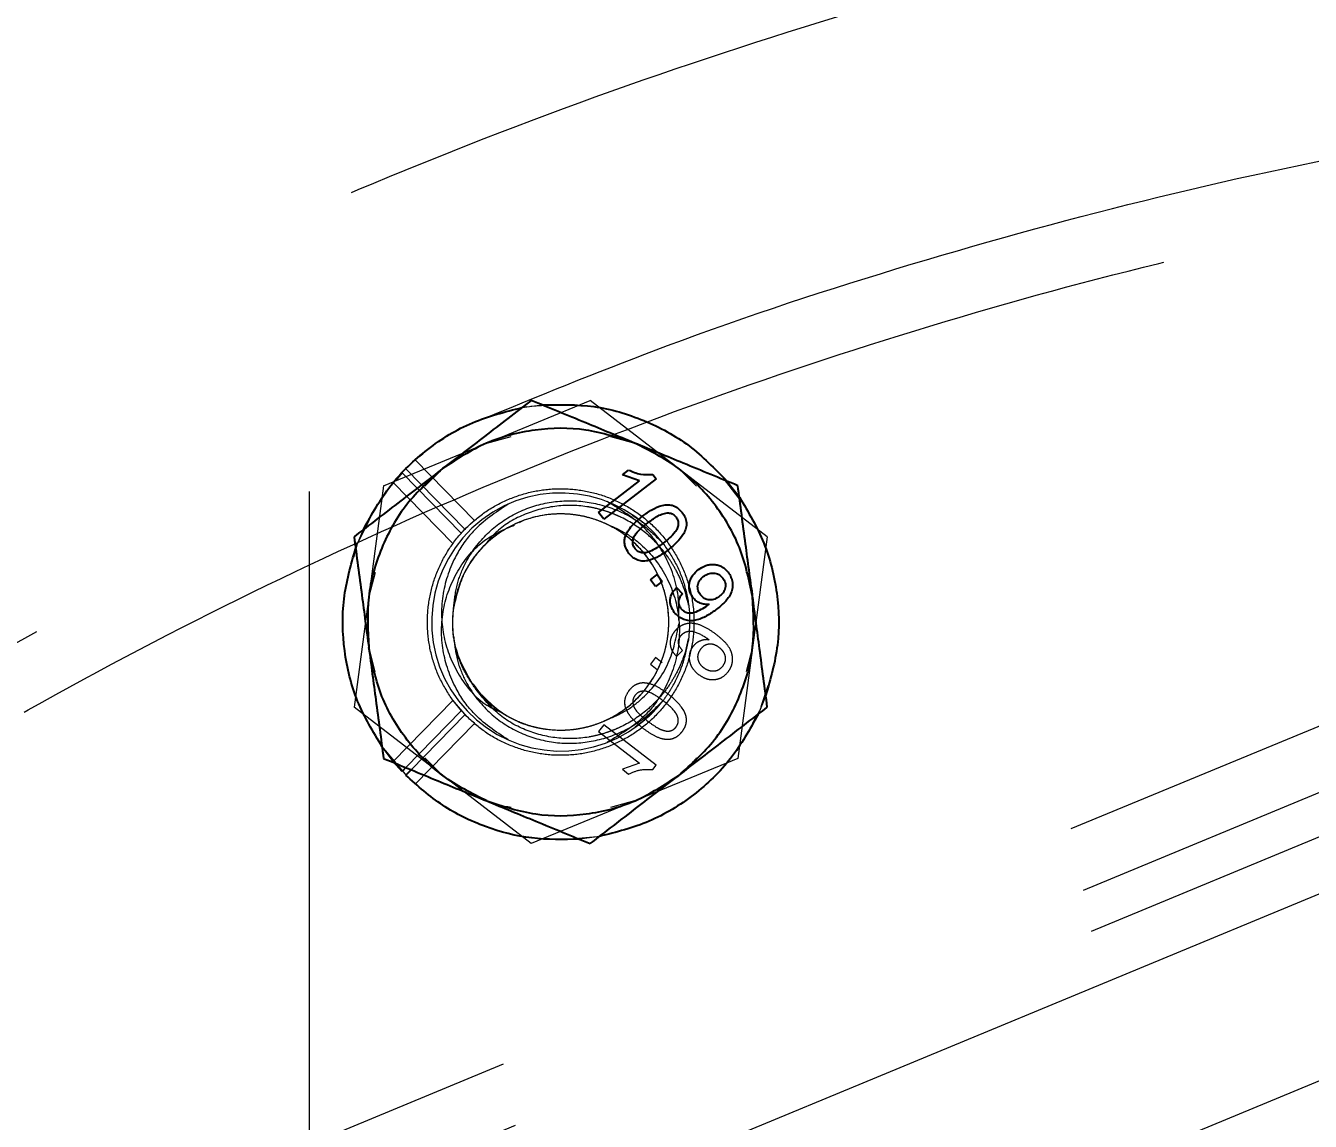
# Model space of a CAD drawing. Header units: millimetres. Extents: x 1293 to 41893, y 1011 to 26911.
# Drawn here: x 11359.4 to 11425.8, y 6940.4 to 6997 of the extents above; entities that cross this region are included whole.
import ezdxf

# ---------------------------------------------------------------- set-up
doc = ezdxf.new("R2010")
doc.units = ezdxf.units.MM
doc.header["$LTSCALE"] = 50
doc.linetypes.add('HIDDEN', pattern=[1.905, 1.27, -0.635])
doc.layers.add('CAPA_1', color=7, linetype='Continuous')
doc.layers.add('MAQUINAS', color=11, linetype='Continuous')
doc.styles.add('SLDTEXTSTYLE0', font='TXT', dxfattribs={"width": 0.75})
doc.dimstyles.new('SLDDIMSTYLE0', dxfattribs={"dimtxt": 100, "dimasz": 100, "dimexe": 0, "dimexo": 0.0625, "dimgap": 25, "dimtad": 2, "dimdec": 0, "dimlfac": 1.5, "dimrnd": 1e-09, "dimzin": 12, "dimdsep": 46, "dimtxsty": 'SLDTEXTSTYLE0', "dimsah": 1, "dimcen": 0.09, "dimadec": 0, "dimazin": 3, "dimtfac": 1, "dimtdec": 0, "dimtofl": 0, "dimtmove": 0, "dimatfit": 3, "dimfxl": 1, "dimfrac": 2, "dimtolj": 1, "dimtzin": 12, "dimarcsym": 0})

# ---------------------------------------------------------------- blocks, each defined once
blk = doc.blocks.new('_D_15')
at = {"layer": 'CAPA_1', "transparency": 16777216}
for p, q in [((6530.125, 8742.377), (6530.125, 9415.646)), ((16745.162, 6492.001), (16745.162, 9415.646)), ((6530.125, 9365.646), (16745.162, 9365.646))]:
    blk.add_line(p, q, dxfattribs=at)
for points in [[(6530.125, 9365.646), (6630.125, 9350.262), (6630.125, 9381.031)], [(16745.162, 9365.646), (16645.162, 9381.031), (16645.162, 9350.262)]]:
    blk.add_solid(points, dxfattribs=at)
at = {"layer": 'CAPA_1', "transparency": 16777216, "insert": (11452.921, 9494.553), "char_height": 100, "attachment_point": 1, "style": 'SLDTEXTSTYLE0'}
blk.add_mtext('15323', dxfattribs=at)

msp = doc.modelspace()

# ---------------------------------------------------------------- linework, layer by layer
at = {"color": 1, "linetype": 'HIDDEN', "lineweight": 18}
for p, q in [((11374.082483, 6718.9262403), (11374.082483, 7060.1262403)), ((11472.0808548, 6979.7855382), (11252.0054871, 6888.6273361)), ((11472.7124016, 6976.6105382), (11255.1804871, 6886.5058689)), ((11473.1334327, 6974.4938715), (11257.2971537, 6885.0915575)), ((11280.582706, 6891.8052702), (11473.6721537, 6971.7855382)), ((11475.4491042, 6962.8522048), (11268.9388204, 6877.3128445))]:
    msp.add_line(p, q, dxfattribs=at)
for radius in [316.8416667, 313.6666667]:
    msp.add_arc((11473.6721537, 6758.1188715), radius, 84.783170205, 180, dxfattribs=at)
at = {"layer": 'MAQUINAS', "linetype": 'HIDDEN', "lineweight": 18}
for p, q in [((11377.9100767, 6973.2202773), (11388.5848626, 6977.6228082)), ((11385.2911743, 6977.2850493), (11384.5555258, 6977.0998635)), ((11385.0560018, 6977.2537224), (11386.0948628, 6977.3921073)), ((11386.6355943, 6977.3740415), (11385.5128245, 6977.314575)), ((11397.7349592, 6970.5794379), (11388.5848626, 6977.6228082)), ((11382.6022538, 6976.4993784), (11383.1090481, 6976.7005146)), ((11383.2474697, 6975.4215427), (11384.4941222, 6975.7535401)), ((11389.6262244, 6975.7535401), (11390.8862419, 6975.4138537)), ((11379.0576644, 6974.0934968), (11379.5464017, 6974.5587791)), ((11379.9402317, 6974.8483422), (11379.5464017, 6974.5587791)), ((11379.5464017, 6974.5587791), (11382.6035087, 6971.4270801)), ((11378.8618327, 6973.8905154), (11378.5466577, 6973.4828181)), ((11381.9189397, 6970.7588164), (11378.8618327, 6973.8905154)), ((11382.1110155, 6970.9656453), (11379.0576644, 6974.0934968)), ((11380.8912452, 6974.0265731), (11380.0495913, 6973.187489)), ((11393.1599109, 6974.101123), (11394.0707553, 6973.187489)), ((11377.9100767, 6973.2202773), (11376.3853874, 6961.774376)), ((11381.4924009, 6970.229818), (11378.413261, 6973.3840875)), ((11396.4075125, 6972.400596), (11395.4736515, 6973.6157442)), ((11395.6508911, 6973.4509781), (11396.2901665, 6972.6204906)), ((11377.1435781, 6971.3960519), (11376.6108627, 6970.3326349)), ((11382.1110155, 6970.9656453), (11382.6035087, 6971.4270801)), ((11382.6035087, 6971.4270801), (11382.7159914, 6971.5053336)), ((11384.9248239, 6971.3216555), (11385.0525528, 6971.3876672)), ((11390.7479343, 6971.6960313), (11391.1266651, 6971.4597177)), ((11391.2785553, 6971.3170203), (11391.1266651, 6971.4597177)), ((11376.465284, 6969.9796512), (11376.8648696, 6970.9485237)), ((11397.7349592, 6970.5794379), (11396.2102699, 6959.1335366)), ((11376.5351924, 6970.1491578), (11376.3567301, 6969.5061077)), ((11377.4835401, 6968.7429581), (11377.147732, 6967.4973266)), ((11393.5055034, 6964.6015685), (11393.6696536, 6965.3104701)), ((11394.6611216, 6965.3149143), (11394.726184, 6965.2622349)), ((11377.4835401, 6963.6108558), (11377.177699, 6964.7592916)), ((11393.0490436, 6964.3924949), (11393.3516293, 6964.7136112)), ((11396.9726146, 6964.8564872), (11396.6368065, 6963.6108558)), ((11391.9595676, 6964.3446739), (11391.6917715, 6963.996778)), ((11391.6917715, 6963.996778), (11392.0396675, 6963.7289819)), ((11392.3074635, 6964.0768778), (11391.9595676, 6964.3446739)), ((11382.5406989, 6962.961592), (11382.8579938, 6962.5190956)), ((11397.4239436, 6961.8137698), (11397.7752481, 6962.8984468)), ((11381.4924009, 6962.1239959), (11378.413261, 6958.9697264)), ((11382.2139807, 6961.3004024), (11381.4693372, 6962.1630695)), ((11381.4924009, 6962.1239959), (11381.9189397, 6961.5949975)), ((11397.6550627, 6962.3741627), (11397.255477, 6961.4052902)), ((11385.535484, 6954.7310057), (11376.3853874, 6961.774376)), ((11381.9189397, 6961.5949975), (11379.0551145, 6958.6612963)), ((11382.1110155, 6961.3881686), (11379.336006, 6958.5454501)), ((11392.0783161, 6961.7881501), (11391.1266651, 6960.8940962)), ((11396.9827488, 6960.9673646), (11397.340751, 6961.6120533)), ((11379.5464017, 6957.7950348), (11382.6035087, 6960.9267338)), ((11389.2816069, 6960.8657145), (11389.0138108, 6960.5178186)), ((11391.9951952, 6958.7769052), (11389.2816069, 6960.8657145)), ((11390.902269, 6960.7680204), (11391.3275007, 6961.0717542)), ((11389.0138108, 6960.5178186), (11391.1283658, 6958.8901206)), ((11377.8098475, 6959.7714247), (11379.1175385, 6958.2117789)), ((11378.413261, 6958.9697264), (11377.8301801, 6959.7333233)), ((11380.9604357, 6958.2526908), (11380.0495913, 6959.1663249)), ((11396.2102699, 6959.1335366), (11385.535484, 6954.7310057)), ((11391.1283658, 6958.8901206), (11390.2462526, 6958.5718734)), ((11391.8228015, 6958.5529472), (11391.9951952, 6958.7769052)), ((11390.2462526, 6958.5718734), (11390.5669691, 6958.3249989)), ((11390.8728769, 6956.9322711), (11389.6262244, 6956.6002738)), ((11387.5861555, 6954.9721302), (11389.1281974, 6955.1197214)), ((11389.0643448, 6955.1000915), (11388.0254839, 6954.9617065))]:
    msp.add_line(p, q, dxfattribs=at)
at = {"layer": 'MAQUINAS', "linetype": 'Continuous', "lineweight": 25}
for p, q in [((11390.2462526, 6973.7819405), (11390.5669691, 6974.028815)), ((11389.0138108, 6971.8359953), (11391.1283658, 6973.4636933)), ((11391.9951952, 6973.5769087), (11389.2816069, 6971.4880993)), ((11391.1283658, 6973.4636933), (11390.2462526, 6973.7819405)), ((11391.8228015, 6973.8008667), (11391.9951952, 6973.5769087)), ((11389.2816069, 6971.4880993), (11389.0138108, 6971.8359953)), ((11391.6917715, 6968.3570359), (11392.0396675, 6968.624832)), ((11392.0396675, 6968.624832), (11392.3074635, 6968.276936)), ((11391.9595676, 6968.00914), (11391.6917715, 6968.3570359)), ((11392.3074635, 6968.276936), (11391.9595676, 6968.00914)), ((11393.0490436, 6967.961319), (11393.3516293, 6967.6402027)), ((11394.6611216, 6967.0388996), (11394.726184, 6967.091579)), ((11378.8618327, 6958.4632985), (11378.413261, 6958.9697264)), ((11379.0551145, 6958.6612963), (11378.8618327, 6958.4632985)), ((11379.336006, 6958.5454501), (11379.0576644, 6958.260317))]:
    msp.add_line(p, q, dxfattribs=at)
at = {"layer": 'MAQUINAS', "linetype": 'HIDDEN', "lineweight": 18}
msp.add_arc((11387.0601733, 6966.1769069), 6.6666667, 37.587605897, 307.587605897, dxfattribs=at)
for points in [[(11697.8579799, 6903.1351303), (11695.0782724, 6907.2834672), (11689.5188572, 6915.5801408), (11680.3115972, 6927.4074614), (11670.5048164, 6938.7348965), (11660.0651574, 6949.485269), (11649.0426731, 6959.635884), (11637.467434, 6969.1518217), (11625.3770953, 6978.0039406), (11612.8093669, 6986.1641744), (11599.80388, 6993.6069054), (11586.4015311, 7000.3087008), (11572.6444952, 7006.2484782), (11558.5760553, 7011.4075478), (11544.2404764, 7015.7696776), (11529.6828634, 7019.3211426), (11514.9490201, 7022.0507687), (11500.0853044, 7023.9499673), (11485.1384832, 7025.012763), (11470.1555847, 7025.2358118), (11455.1837506, 7024.6184118), (11440.2700878, 7023.1625057), (11425.4615204, 7020.8726743), (11410.8046414, 7017.7561222), (11396.3455668, 7013.8226552), (11382.1297903, 7009.0846495), (11368.20204, 7003.5570127), (11354.6061377, 6997.2571367), (11341.384861, 6990.2048432), (11328.5798092, 6982.4223213), (11316.2312715, 6973.9340579), (11304.3781012, 6964.76676), (11293.0575925, 6954.9492714), (11282.3053641, 6944.5124815), (11272.1552463, 6933.4892284), (11262.6391754, 6921.9141953), (11253.7870922, 6909.8238014), (11245.6268488, 6897.2560878), (11238.1841203, 6884.250597), (11231.4823243, 6870.8482491), (11225.5425471, 6857.0912129), (11220.3834774, 6843.0227731), (11216.0213476, 6828.6871941), (11212.4698826, 6814.1295812), (11209.7402565, 6799.3957378), (11207.8410579, 6784.5320222), (11206.7782622, 6769.5852009), (11206.5552137, 6754.6023026), (11207.1726126, 6739.6304678), (11208.6285226, 6724.7168076), (11210.9183393, 6709.9082306), (11214.0349466, 6695.2513873), (11217.9682076, 6680.7921795), (11222.706982, 6666.5769003), (11228.2317497, 6652.647294), (11234.5423336, 6639.0583181), (11241.5546649, 6625.8111917), (11246.84244, 6617.3388057), (11249.4863275, 6613.1026127)], [(11277.7544529, 6631.3880585), (11275.4439395, 6635.0900999), (11270.8229126, 6642.4941825), (11264.6947828, 6654.0709472), (11259.1799155, 6665.9464567), (11254.3517789, 6678.1196458), (11250.2105279, 6690.5424865), (11246.7732212, 6703.1784983), (11244.0495943, 6715.9872253), (11242.0485061, 6728.9285535), (11240.7761752, 6741.9617147), (11240.2366256, 6755.0457151), (11240.4315494, 6768.1393841), (11241.3603347, 6781.201525), (11243.0200588, 6794.1910393), (11245.4054998, 6807.0670573), (11248.5091522, 6819.7890661), (11252.3212506, 6832.3170377), (11256.8298009, 6844.6115543), (11262.0206174, 6856.6339331), (11267.877368, 6868.3463469), (11274.3816251, 6879.7119444), (11281.512924, 6890.6949651), (11289.2488268, 6901.2608523), (11297.5649937, 6911.3763619), (11306.4352589, 6921.0096668), (11315.8317132, 6930.1304569), (11325.7247919, 6938.710035), (11336.0833678, 6946.7214064), (11346.8748489, 6954.1393645), (11358.0652812, 6960.9405696), (11369.6194555, 6967.1036226), (11381.5010181, 6972.6091322), (11393.6725852, 6977.4397762), (11406.0958606, 6981.5803554), (11418.7317559, 6985.0178421), (11431.5405141, 6987.7414207), (11444.481834, 6989.7425219), (11457.5149974, 6991.0148493), (11470.5989972, 6991.5543998), (11483.6926664, 6991.3594758), (11496.7548072, 6990.4306906), (11509.7443216, 6988.7709664), (11522.6203395, 6986.3855254), (11535.3423483, 6983.2818731), (11547.8703199, 6979.4697746), (11560.1648366, 6974.9612244), (11572.1872151, 6969.7704077), (11583.8996299, 6963.9136577), (11595.2652239, 6957.4093984), (11606.2482575, 6950.2781079), (11616.8140965, 6942.5421738), (11626.9297861, 6934.2261234), (11636.5624191, 6925.3554236), (11645.6857166, 6915.9605912), (11654.255937, 6906.0614594), (11662.3022317, 6895.7254739), (11667.1606469, 6888.4749476), (11669.5898545, 6884.8496845)], [(11381.4924009, 6962.1239959), (11381.2528461, 6962.4947189), (11380.7737364, 6963.2361651), (11380.3408839, 6964.4962947), (11380.1402411, 6965.8074858), (11380.197805, 6967.1351161), (11380.5064699, 6968.4267696), (11381.0562313, 6969.6359583), (11381.82653, 6970.7179901), (11382.7891577, 6971.6331758), (11383.9087172, 6972.3478687), (11385.1440775, 6972.8358124), (11386.4498437, 6973.0790763), (11387.7780364, 6973.0687222), (11389.0798514, 6972.8051303), (11390.307454, 6972.2979863), (11391.4157362, 6971.5659251), (11392.3639745, 6970.635846), (11393.1173262, 6969.5419245), (11393.6481097, 6968.3243564), (11393.9368213, 6967.027881), (11393.9728526, 6965.7001367), (11393.7548795, 6964.3899112), (11393.2909115, 6963.1453485), (11392.5979965, 6962.0121791), (11391.7015972, 6961.0320426), (11390.6346452, 6960.240948), (11389.4363684, 6959.6679859), (11388.1507117, 6959.3341271), (11386.8252347, 6959.2519472), (11385.507453, 6959.4233158), (11384.2502241, 6959.8462283), (11383.0831893, 6960.4891262), (11382.4350735, 6961.0884878), (11382.1110155, 6961.3881686)], [(11382.6351841, 6962.7707312), (11382.2558878, 6963.4010804), (11381.4972951, 6964.6617789), (11381.3868116, 6966.9224387), (11382.0916792, 6969.0323672), (11383.5659148, 6970.7175537), (11385.5686469, 6971.7087948), (11387.7993812, 6971.8585726), (11389.9173272, 6971.1431755), (11391.6003691, 6969.671764), (11392.5921714, 6967.6682648), (11392.7418489, 6965.4377749), (11392.0262921, 6963.3196182), (11390.5556195, 6961.6371744), (11388.5493243, 6960.6431906), (11386.3292793, 6960.5016409), (11384.1721393, 6961.1868682), (11383.1475025, 6962.2427768), (11382.6351841, 6962.7707312)], [(11392.342984, 6970.2433987), (11392.5902884, 6969.8815399), (11393.0848972, 6969.1578222), (11393.5349298, 6967.915659), (11393.7677133, 6966.6151551), (11393.7021972, 6965.7410197), (11393.6694391, 6965.303952)], [(11382.6351841, 6962.7707312), (11382.428037, 6963.0738314), (11382.0137427, 6963.680032), (11381.6367862, 6964.720493), (11381.4418021, 6965.8098214), (11381.4966797, 6966.5420149), (11381.5241185, 6966.9081117)]]:
    msp.add_open_spline(points, degree=3, dxfattribs=at)
for points, knots in [([(11683.583976, 6893.9018854), (11680.9812536, 6897.7860959), (11675.7758087, 6905.5545169), (11667.1547787, 6916.6287871), (11657.9723997, 6927.2349998), (11648.1974381, 6937.3008916), (11637.8767599, 6946.8052128), (11627.038521, 6955.7152668), (11615.7179792, 6964.0037676), (11603.9504432, 6971.644436), (11591.7730211, 6978.6132853), (11579.2240052, 6984.8883746), (11566.3428854, 6990.4499639), (11553.1701889, 6995.2805534), (11539.7473622, 6999.3649446), (11526.1166385, 7002.6902864), (11512.320905, 7005.2461161), (11498.4035682, 7007.024392), (11484.4084173, 7008.019519), (11470.3794861, 7008.2283661), (11456.3609148, 7007.6502763), (11442.3968111, 7006.2870683), (11428.5311112, 7004.1430314), (11414.8074418, 7001.2249115), (11401.2689825, 6997.54189), (11387.9583303, 6993.1055551), (11374.9173656, 6987.9298651), (11362.1871199, 6982.0311048), (11349.8076475, 6975.4278337), (11337.8178985, 6968.1408283), (11326.2555974, 6960.193016), (11315.1571232, 6951.6094038), (11304.557396, 6942.4169987), (11294.4897664, 6932.6447236), (11284.9859109, 6922.3233255), (11276.0757321, 6911.4852795), (11267.7872646, 6900.1646861), (11260.1465877, 6888.3971639), (11253.1777391, 6876.219738), (11246.9026555, 6863.6707232), (11241.3410427, 6850.7896031), (11236.5105416, 6837.6169066), (11232.4258202, 6824.1940801), (11229.1017109, 6810.5633559), (11226.5412815, 6796.7676239), (11224.7801719, 6782.8502818), (11223.7767982, 6769.5926864), (11223.7424955, 6760.9809811), (11223.7268163, 6757.0447182)], [0, 0, 0, 0, 0.0218141038, 0.0436282076, 0.0654423113, 0.0872564151, 0.1090705189, 0.1308846227, 0.1526987264, 0.1745128302, 0.196326934, 0.2181410378, 0.2399551415, 0.2617692453, 0.2835833491, 0.3053974529, 0.3272115567, 0.3490256604, 0.3708397642, 0.392653868, 0.4144679718, 0.4362820755, 0.4580961793, 0.4799102831, 0.5017243869, 0.5235384906, 0.5453525944, 0.5671666982, 0.588980802, 0.6107949058, 0.6326090095, 0.6544231133, 0.6762372171, 0.6980513209, 0.7198654246, 0.7416795284, 0.7634936322, 0.785307736, 0.8071218397, 0.8289359435, 0.8507500473, 0.8725641511, 0.8943782549, 0.9161923586, 0.9380064624, 0.9598205662, 0.98163467, 1, 1, 1, 1]), ([(11383.3517308, 6976.7968304), (11386.4132597, 6978.0483429), (11393.5717354, 6980.9746332), (11405.1363422, 6984.7582917), (11417.9453236, 6988.2631066), (11430.939054, 6991.0207111), (11444.0647167, 6993.0517076), (11457.2842111, 6994.3418606), (11470.5550869, 6994.8892129), (11483.8358187, 6994.6914791), (11497.0845589, 6993.7494323), (11510.2596384, 6992.065996), (11523.3195992, 6989.6464777), (11536.2233511, 6986.4984874), (11548.9302937, 6982.6319304), (11561.4004464, 6978.0589723), (11573.5945731, 6972.7940011), (11585.4743081, 6966.8535832), (11597.0022678, 6960.2564059), (11608.1422018, 6953.0232398), (11618.8589814, 6945.1767924), (11629.1191809, 6936.7419412), (11638.8894229, 6927.7445172), (11648.1430532, 6918.2154729), (11656.8357054, 6908.1749249), (11664.9969471, 6897.6912825), (11669.9247683, 6890.3371773), (11672.3886788, 6886.6601247)], [0, 0, 0, 0, 0.0301960895, 0.0706045858, 0.111013082, 0.1514215783, 0.1918300746, 0.2322385709, 0.2726470671, 0.3130555634, 0.3534640597, 0.3938725559, 0.4342810522, 0.4746895485, 0.5150980448, 0.555506541, 0.5959150373, 0.6363235336, 0.6767320298, 0.7171405261, 0.7575490224, 0.7979575186, 0.8383660149, 0.8787745112, 0.9191830075, 0.9595915037, 1, 1, 1, 1]), ([(11237.0601497, 6757.297839), (11237.0750901, 6760.958857), (11237.1080932, 6769.0459472), (11238.0548123, 6781.5312608), (11239.7214872, 6794.7063604), (11242.1454966, 6807.7663159), (11245.2922836, 6820.6700692), (11249.159163, 6833.3770114), (11253.7320347, 6845.8471641), (11258.9970289, 6858.0412911), (11264.9374412, 6869.9210252), (11271.5346179, 6881.4489882), (11278.7677919, 6892.5889096), (11286.6142083, 6903.3057367), (11295.0491756, 6913.5657585), (11304.0461662, 6923.3366637), (11313.576828, 6932.5878191), (11323.6113394, 6941.289708), (11334.1175105, 6949.4164775), (11345.0645905, 6956.9368614), (11356.4095309, 6963.8484565), (11368.1487509, 6970.0501785), (11376.8496659, 6974.240862), (11381.7083779, 6976.1478619), (11382.4476475, 6976.4380184)], [0, 0, 0, 0, 0.03937562544, 0.08697969608, 0.13458376672, 0.18218783736, 0.229791908, 0.27739597863, 0.32500004927, 0.37260411991, 0.42020819055, 0.46781226119, 0.51541633183, 0.56302040246, 0.6106244731, 0.65822854374, 0.70583261438, 0.75343668502, 0.80104075566, 0.8486448263, 0.89624889693, 0.94385296757, 0.99145703821, 1, 1, 1, 1]), ([(11384.3392991, 6972.2630624), (11383.7009362, 6971.8368141), (11382.6355649, 6971.1254432), (11381.5041168, 6969.4869595), (11380.8706237, 6967.6576487), (11380.877065, 6965.5031284), (11381.6525923, 6963.5096224), (11382.7633689, 6962.0707967), (11383.711067, 6961.640792), (11384.006737, 6961.5066359)], [0, 0, 0, 0, 0.17254409379, 0.28796089368, 0.44542637543, 0.60590038579, 0.76529044598, 0.92677355455, 1, 1, 1, 1]), ([(11381.5241185, 6966.9081117), (11381.5671738, 6967.2998), (11381.6522273, 6968.0735606), (11382.1639821, 6969.3899044), (11383.1073176, 6970.7060172), (11384.5679538, 6971.7908084), (11386.2351938, 6972.3891574), (11388.0012589, 6972.5068801), (11389.7294795, 6972.1199952), (11391.2314022, 6971.3485729), (11391.9967899, 6970.5875972), (11392.342984, 6970.2433987)], [0, 0, 0, 0, 0.0816774123, 0.1613496543, 0.2910356176, 0.4131482179, 0.5342213435, 0.6547650432, 0.7763459841, 0.8988385876, 1, 1, 1, 1]), ([(11393.6694391, 6967.0498619), (11393.5926133, 6967.3612003), (11393.4389499, 6967.9839248), (11393.0748928, 6968.779903), (11392.6523605, 6969.4803773), (11392.1608503, 6970.1154786), (11391.3753054, 6970.8876145), (11390.5572842, 6971.421178), (11389.8329202, 6971.7447017), (11389.4297521, 6971.8949524), (11388.9879685, 6972.025086), (11388.1316713, 6972.2033754), (11386.8381969, 6972.2405964), (11385.2032132, 6971.8083327), (11383.8832541, 6971.076847), (11383.3125591, 6970.369367), (11383.1007644, 6970.1068089)], [0, 0, 0, 0, 0.0699532544, 0.1399172105, 0.190192683, 0.2485512548, 0.3148798535, 0.4302467743, 0.4592136547, 0.4882059193, 0.5242061267, 0.5597320108, 0.6792737716, 0.8024253361, 0.9266766378, 1, 1, 1, 1]), ([(11393.1640125, 6966.2660609), (11393.1697137, 6966.6863022), (11393.1855113, 6967.8507629), (11392.580443, 6969.5254745), (11391.3368074, 6971.2710169), (11390.1480945, 6971.9835545), (11389.4569881, 6972.3978171)], [0, 0, 0, 0, 0.1655470057, 0.4587197365, 0.6853047724, 1, 1, 1, 1]), ([(11384.3392991, 6960.0907515), (11383.7009232, 6960.5170192), (11382.6355303, 6961.2284223), (11381.5042164, 6962.8667059), (11380.8700824, 6964.6969728), (11380.8791038, 6966.847644), (11381.6450083, 6968.8555054), (11382.9512672, 6970.4528499), (11384.1453153, 6970.9654892), (11384.6790516, 6971.1946376)], [0, 0, 0, 0, 0.163192842, 0.2723544782, 0.4212859131, 0.5730628255, 0.7238145338, 0.8765458549, 1, 1, 1, 1]), ([(11382.6351841, 6962.7707312), (11382.7993177, 6962.5744897), (11383.2093858, 6962.0842036), (11383.8068165, 6961.6168408), (11384.3536047, 6961.2873912), (11384.7381944, 6961.0908906), (11385.2269784, 6960.8917501), (11385.5960241, 6960.7841379), (11385.7984563, 6960.7371796), (11385.7987812, 6960.7371043), (11385.7992641, 6960.7369923), (11385.8001389, 6960.7367896), (11385.8017407, 6960.7364188), (11385.8047274, 6960.7357284), (11385.810464, 6960.7344067), (11385.8219944, 6960.7317664), (11385.8466923, 6960.7261815), (11385.9039286, 6960.7135941), (11386.0803736, 6960.6773592), (11386.6818813, 6960.5812466), (11387.364169, 6960.5783788), (11388.0264076, 6960.6735506), (11388.4065523, 6960.7517938), (11388.8324005, 6960.8742415), (11389.2086744, 6961.0183283), (11389.437074, 6961.1231005), (11389.6658282, 6961.2351829), (11389.9565498, 6961.394618), (11390.3559131, 6961.6605646), (11390.7310254, 6961.9597847), (11391.0607094, 6962.2726233), (11391.3818023, 6962.6295656), (11391.7102912, 6963.0647018), (11391.9630044, 6963.4897426), (11392.102919, 6963.7766368), (11392.2086531, 6964.0082121), (11392.3323605, 6964.315891), (11392.472551, 6964.7749503), (11392.5728591, 6965.2443793), (11392.6359687, 6965.7480837), (11392.6517312, 6966.2510531), (11392.6234622, 6966.7159741), (11392.5692831, 6967.1137968), (11392.5110182, 6967.3990439), (11392.4685325, 6967.5677738), (11392.4123428, 6967.7787831), (11392.3141494, 6968.0886377), (11392.140768, 6968.5073947), (11391.9587965, 6968.866431), (11391.778935, 6969.1687959), (11391.4899726, 6969.5957278), (11391.0306939, 6970.1387947), (11390.3645176, 6970.7059414), (11389.7045113, 6971.1116842), (11389.0893067, 6971.3915471), (11388.5035217, 6971.583333), (11387.9127593, 6971.7059428), (11387.3118107, 6971.7660718), (11386.274716, 6971.7587078), (11384.7953405, 6971.4040818), (11383.1776499, 6970.3348485), (11381.9659922, 6968.7855162), (11381.67141, 6967.533914), (11381.5241185, 6966.9081117)], [0, 0, 0, 0, 0.02501836, 0.0625054019, 0.0734573469, 0.0875361857, 0.1047408852, 0.1250701816, 0.1250803608, 0.1250883985, 0.1251028384, 0.1251289008, 0.125176324, 0.1252638243, 0.1254290545, 0.1257527432, 0.1264220675, 0.1279084507, 0.1314911152, 0.1440580349, 0.1875385462, 0.1974735635, 0.2095663812, 0.2255093147, 0.2408045682, 0.2489692512, 0.250105622, 0.2657484552, 0.2813911904, 0.2970338279, 0.312676368, 0.3258383949, 0.344007387, 0.3659743535, 0.3741241445, 0.3752533996, 0.3909020106, 0.4065504228, 0.4221986371, 0.4378466547, 0.4561989439, 0.4713844362, 0.4834019857, 0.4954853188, 0.4998684372, 0.5004379054, 0.5168673864, 0.531645692, 0.5447725197, 0.5562476007, 0.5660707007, 0.5952358194, 0.6255591059, 0.6513477961, 0.6708426548, 0.6916214881, 0.7115649452, 0.7298045648, 0.7506541574, 0.8129902502, 0.8753265879, 0.9376631711, 1, 1, 1, 1]), ([(11389.3392326, 6971.2747939), (11389.6922524, 6971.1266696), (11390.398274, 6970.8304285), (11391.6106427, 6969.9038542), (11392.7247656, 6968.3882355), (11393.2317497, 6966.4860901), (11393.1723956, 6964.5538148), (11392.5878884, 6962.8285606), (11391.3343706, 6961.0827246), (11390.1471986, 6960.3702328), (11389.4569881, 6959.9559968)], [0, 0, 0, 0, 0.079497361, 0.158990701, 0.3151348709, 0.4619446366, 0.5603215007, 0.7147960453, 0.8341851173, 1, 1, 1, 1]), ([(11396.6368065, 6968.7429581), (11396.8029808, 6968.3245245), (11396.9819131, 6967.8739659), (11396.9768146, 6967.3994653), (11396.9764511, 6967.3656331)], [0, 0, 0, 0, 0.9286993414, 1, 1, 1, 1]), ([(11389.3392326, 6961.07902), (11389.6925374, 6961.2271232), (11390.399129, 6961.5233221), (11391.6058493, 6962.4503145), (11392.7579928, 6963.957741), (11393.0318872, 6965.3946128), (11393.1640125, 6966.087753)], [0, 0, 0, 0, 0.1725736883, 0.3451386477, 0.6840980163, 1, 1, 1, 1]), ([(11395.1119385, 6965.5193312), (11394.945579, 6965.6406695), (11394.6134254, 6965.8829335), (11394.1291961, 6966.0902847), (11393.714921, 6966.1235113), (11393.4098531, 6966.0588231), (11393.1351314, 6965.9104558), (11392.9985753, 6965.755303), (11392.9302686, 6965.677694)], [0, 0, 0, 0, 0.2504849259, 0.5001184801, 0.6280398823, 0.7500923866, 0.8749936837, 1, 1, 1, 1]), ([(11381.5241185, 6965.4457022), (11381.5671735, 6965.0540155), (11381.6522264, 6964.2802566), (11382.1639799, 6962.9639137), (11383.1073147, 6961.6477995), (11384.567951, 6960.5630069), (11386.2351913, 6959.9646569), (11388.0012571, 6959.8469336), (11389.7294784, 6960.2338182), (11391.2314017, 6961.0052406), (11391.9967898, 6961.7662165), (11392.342984, 6962.1104152)], [0, 0, 0, 0, 0.0816770766, 0.1613492895, 0.2910353615, 0.4131480043, 0.5342211749, 0.6547649167, 0.7763458983, 0.8988385446, 1, 1, 1, 1]), ([(11393.6694391, 6965.303952), (11393.5926135, 6964.9926142), (11393.4389505, 6964.3698909), (11393.0748946, 6963.5739145), (11392.6523642, 6962.8734423), (11392.1608571, 6962.2383432), (11391.3753167, 6961.4662087), (11390.5572985, 6960.9326437), (11389.8329386, 6960.6091202), (11389.4297706, 6960.4588656), (11388.9880109, 6960.3287503), (11388.1316011, 6960.1503316), (11386.839734, 6960.1148076), (11385.1976138, 6960.5395156), (11383.6943008, 6961.4157547), (11382.9883344, 6962.3189299), (11382.6351841, 6962.7707312)], [0, 0, 0, 0, 0.0665557442, 0.1331216702, 0.1809552485, 0.2364793105, 0.2995862574, 0.40934996, 0.4369099673, 0.4644941258, 0.4987453089, 0.5325451924, 0.6462814499, 0.7634528025, 0.8816704487, 1, 1, 1, 1]), ([(11391.1266651, 6960.8940962), (11391.3602265, 6961.0878094), (11391.661061, 6961.3373182), (11391.9591306, 6961.6539641), (11392.1435731, 6961.8602221), (11392.3556935, 6962.1192681), (11392.6093713, 6962.473438), (11392.9910288, 6963.0896149), (11393.4253843, 6964.0187041), (11393.5880876, 6964.8755368), (11393.6694391, 6965.303952)], [0, 0, 0, 0, 0.1741680577, 0.2243339504, 0.2498477307, 0.3332575432, 0.4166697768, 0.5000844782, 0.7500429764, 1, 1, 1, 1]), ([(11392.9302686, 6965.677694), (11392.8642891, 6965.5773368), (11392.7650115, 6965.426332), (11392.7143564, 6965.1908033), (11392.7140813, 6964.9522163), (11392.8093395, 6964.6595004), (11392.9690582, 6964.4815903), (11393.0490436, 6964.3924949)], [0, 0, 0, 0, 0.2498591948, 0.3759561592, 0.5004815934, 0.749846529, 1, 1, 1, 1]), ([(11393.3516293, 6964.7136112), (11393.3024725, 6964.7720049), (11393.2137808, 6964.8773624), (11393.1474482, 6965.0402857), (11393.1396451, 6965.1709913), (11393.1632745, 6965.3082721), (11393.219664, 6965.3961475), (11393.2571831, 6965.454616)], [0, 0, 0, 0, 0.27707427384, 0.49991402738, 0.62483428487, 0.75038084812, 1, 1, 1, 1]), ([(11393.2571831, 6965.454616), (11393.3013933, 6965.5038633), (11393.3897765, 6965.6023169), (11393.5705865, 6965.6909024), (11393.7689822, 6965.7215946), (11394.1581536, 6965.6345129), (11394.4376671, 6965.456903), (11394.6611216, 6965.3149143)], [0, 0, 0, 0, 0.1252073258, 0.2503100191, 0.3753386279, 0.5006201474, 1, 1, 1, 1]), ([(11394.726184, 6965.2622349), (11394.6474935, 6965.2652925), (11394.4891984, 6965.2714432), (11394.2606655, 6965.2027067), (11394.0500321, 6965.0901566), (11393.9456226, 6964.9724799), (11393.893498, 6964.9137318)], [0, 0, 0, 0, 0.2495404591, 0.5019797072, 0.7513717737, 1, 1, 1, 1]), ([(11395.71505, 6963.6093972), (11395.7674678, 6963.6883325), (11395.8722877, 6963.8461795), (11395.941743, 6964.125062), (11395.9429947, 6964.4101429), (11395.8393185, 6964.7765962), (11395.5520796, 6965.1649222), (11395.258904, 6965.4009922), (11395.1119385, 6965.5193312)], [0, 0, 0, 0, 0.1250635897, 0.2500895576, 0.3751100052, 0.5001693996, 0.7494409524, 1, 1, 1, 1]), ([(11393.893498, 6964.9137318), (11393.8733305, 6964.8859958), (11393.8329938, 6964.8305217), (11393.7673821, 6964.7099762), (11393.7113834, 6964.54761), (11393.6907218, 6964.341709), (11393.7145769, 6964.1366779), (11393.7788661, 6963.939589), (11393.9147454, 6963.6989508), (11394.0705459, 6963.5620584), (11394.1741257, 6963.4710492)], [0, 0, 0, 0, 0.0626107389, 0.1252263593, 0.2501941382, 0.3735862588, 0.5002863049, 0.6245798583, 0.750412027, 1, 1, 1, 1]), ([(11394.2881984, 6964.7787148), (11394.2386542, 6964.7030362), (11394.1644871, 6964.5897464), (11394.1317102, 6964.4114358), (11394.1377622, 6964.2767366), (11394.1729187, 6964.1457904), (11394.2546957, 6963.9842384), (11394.3561237, 6963.8934359), (11394.4234398, 6963.8331718)], [0, 0, 0, 0, 0.2495203093, 0.3735284255, 0.4998883672, 0.623789863, 0.7503156792, 1, 1, 1, 1]), ([(11395.2529202, 6964.8567749), (11395.1771694, 6964.9079175), (11395.0626492, 6964.9852349), (11394.8858299, 6965.0336755), (11394.7482334, 6965.0402847), (11394.6142926, 6965.0165491), (11394.4441709, 6964.9466963), (11394.3506767, 6964.8460036), (11394.2881984, 6964.7787148)], [0, 0, 0, 0, 0.24997660167, 0.37791512869, 0.50034202129, 0.62710640101, 0.75081098206, 1, 1, 1, 1]), ([(11395.4429499, 6963.9036852), (11395.4919307, 6963.9818275), (11395.5650712, 6964.0985133), (11395.5847971, 6964.2822687), (11395.5674634, 6964.4182031), (11395.5215765, 6964.5487812), (11395.4270542, 6964.7065459), (11395.3223946, 6964.7968379), (11395.2529202, 6964.8567749)], [0, 0, 0, 0, 0.249017166, 0.3718446562, 0.4993648037, 0.6232259432, 0.7498923764, 1, 1, 1, 1]), ([(11394.4234398, 6963.8331718), (11394.5031896, 6963.7798156), (11394.6624791, 6963.6732438), (11394.9076804, 6963.6358222), (11395.0965912, 6963.6618903), (11395.2775742, 6963.7299368), (11395.3764486, 6963.833817), (11395.4429499, 6963.9036852)], [0, 0, 0, 0, 0.25025022803, 0.49984141065, 0.62928839711, 0.75066552406, 1, 1, 1, 1]), ([(11394.4234398, 6963.8331718), (11394.5031897, 6963.7798161), (11394.6624796, 6963.6732452), (11394.9077908, 6963.6358007), (11395.0967012, 6963.6619233), (11395.2776533, 6963.7300129), (11395.3764495, 6963.8338152), (11395.4429499, 6963.9036852)], [0, 0, 0, 0, 0.25025039885, 0.49984175183, 0.62957629766, 0.75066535386, 1, 1, 1, 1]), ([(11394.1741257, 6963.4710492), (11394.2953235, 6963.3903148), (11394.478018, 6963.2686151), (11394.7620004, 6963.2013206), (11394.981038, 6963.1951844), (11395.1943835, 6963.2343082), (11395.465745, 6963.3433694), (11395.6151318, 6963.5027767), (11395.71505, 6963.6093972)], [0, 0, 0, 0, 0.24986877177, 0.37665403034, 0.50034782154, 0.62745937653, 0.75082417116, 1, 1, 1, 1]), ([(11394.1741257, 6963.4710492), (11394.2953233, 6963.3903133), (11394.4779202, 6963.2686762), (11394.7618817, 6963.2013421), (11394.9807969, 6963.1951657), (11395.1942561, 6963.2342715), (11395.4656548, 6963.3432774), (11395.6151311, 6963.5027777), (11395.71505, 6963.6093972)], [0, 0, 0, 0, 0.2498688585, 0.3764535287, 0.5003476657, 0.6272386366, 0.7508240847, 1, 1, 1, 1]), ([(11390.5857977, 6962.6319738), (11390.5068158, 6962.5100111), (11390.3881917, 6962.3268333), (11390.3567757, 6962.0742215), (11390.3606237, 6961.930602), (11390.3740161, 6961.8599392), (11390.3807122, 6961.8246084)], [0, 0, 0, 0, 0.4987953461, 0.7491482596, 0.8745764119, 1, 1, 1, 1]), ([(11390.5857977, 6962.6319738), (11390.5074947, 6962.5100761), (11390.3898902, 6962.3269959), (11390.349217, 6962.0378398), (11390.3702136, 6961.895687), (11390.3807122, 6961.8246084)], [0, 0, 0, 0, 0.4990363131, 0.7495101716, 1, 1, 1, 1]), ([(11392.6283896, 6962.444756), (11392.4719217, 6962.558746), (11392.1593634, 6962.7864508), (11391.7116811, 6962.9897675), (11391.3254318, 6963.0437399), (11391.0345117, 6962.9968841), (11390.7763599, 6962.8520986), (11390.6493585, 6962.7053951), (11390.5857977, 6962.6319738)], [0, 0, 0, 0, 0.2504715078, 0.5003387545, 0.6261880614, 0.750180477, 0.8749718456, 1, 1, 1, 1]), ([(11392.6283896, 6962.444756), (11392.471922, 6962.5587336), (11392.1593642, 6962.7864138), (11391.7119864, 6962.9897446), (11391.3257904, 6963.0435191), (11391.0347883, 6962.9971017), (11390.7763621, 6962.8520841), (11390.6493593, 6962.7053903), (11390.5857977, 6962.6319738)], [0, 0, 0, 0, 0.2504758129, 0.5003473544, 0.6257683408, 0.7501761831, 0.8749696966, 1, 1, 1, 1]), ([(11392.3616807, 6962.0960233), (11392.1380365, 6962.2639226), (11391.8584362, 6962.4738306), (11391.4598956, 6962.6111602), (11391.2492621, 6962.6064552), (11391.0443838, 6962.5430629), (11390.9473833, 6962.4416446), (11390.898904, 6962.3909574)], [0, 0, 0, 0, 0.5004095025, 0.6256126137, 0.7505796735, 0.875343692, 1, 1, 1, 1]), ([(11390.898904, 6962.3909574), (11390.8619333, 6962.3312126), (11390.7879715, 6962.21169), (11390.7807377, 6961.997215), (11390.8285737, 6961.7920389), (11391.0647182, 6961.4423366), (11391.3389484, 6961.2256517), (11391.5582925, 6961.0523354)], [0, 0, 0, 0, 0.12469638283, 0.2494616582, 0.37443234657, 0.49963711369, 1, 1, 1, 1]), ([(11393.0181402, 6960.7535962), (11393.0556497, 6960.8131555), (11393.1306669, 6960.9322712), (11393.141939, 6961.1475492), (11393.0903527, 6961.3524184), (11392.8580511, 6961.7051349), (11392.5822723, 6961.9223089), (11392.3616807, 6962.0960233)], [0, 0, 0, 0, 0.1247447425, 0.2494837578, 0.3744708184, 0.4996480989, 1, 1, 1, 1]), ([(11393.3341756, 6960.5163849), (11393.3883833, 6960.5970467), (11393.4967544, 6960.7583042), (11393.5705642, 6961.0449502), (11393.5468508, 6961.3396492), (11393.2993204, 6961.8713774), (11392.9263968, 6962.1900785), (11392.6283896, 6962.444756)], [0, 0, 0, 0, 0.12537334802, 0.25064373861, 0.37569751501, 0.50111317472, 1, 1, 1, 1]), ([(11390.3807122, 6961.8246084), (11390.4253178, 6961.7106816), (11390.5145939, 6961.4826618), (11390.8198946, 6961.0954788), (11391.1016114, 6960.8613506), (11391.2894093, 6960.7052764)], [0, 0, 0, 0, 0.249753552, 0.499871473, 1, 1, 1, 1]), ([(11391.2894093, 6960.7052764), (11391.4460742, 6960.5913), (11391.7590176, 6960.3636283), (11392.2103752, 6960.1571588), (11392.5978945, 6960.1052477), (11392.8880681, 6960.1545471), (11393.1431289, 6960.296368), (11393.2704512, 6960.4429974), (11393.3341756, 6960.5163849)], [0, 0, 0, 0, 0.2504817087, 0.5003455958, 0.6317049057, 0.7502211388, 0.8749866995, 1, 1, 1, 1]), ([(11391.2894093, 6960.7052764), (11391.4460746, 6960.5912998), (11391.7590187, 6960.3636278), (11392.2104872, 6960.1571074), (11392.5980303, 6960.1052393), (11392.8881786, 6960.1546112), (11393.1431292, 6960.2963675), (11393.2704513, 6960.4429973), (11393.3341756, 6960.5163849)], [0, 0, 0, 0, 0.2504815493, 0.5003452774, 0.6318664681, 0.7502212978, 0.8749867791, 1, 1, 1, 1]), ([(11391.5582925, 6961.0523354), (11391.7110317, 6960.9411254), (11391.9401272, 6960.77432), (11392.2758082, 6960.5934433), (11392.4616142, 6960.5549694), (11392.5543949, 6960.5357577)], [0, 0, 0, 0, 0.5003723119, 0.7505151407, 1, 1, 1, 1]), ([(11392.5543949, 6960.5357577), (11392.5988668, 6960.5373873), (11392.6877819, 6960.5406453), (11392.8161696, 6960.5817496), (11392.9108877, 6960.6413712), (11392.9761319, 6960.7018534), (11393.0041371, 6960.7363482), (11393.0181402, 6960.7535962)], [0, 0, 0, 0, 0.2500549443, 0.4999486155, 0.749722078, 0.8748570557, 1, 1, 1, 1]), ([(11392.5543949, 6960.5357577), (11392.5988917, 6960.5373676), (11392.6878566, 6960.5405863), (11392.815871, 6960.5819856), (11392.9309156, 6960.6523889), (11392.9890618, 6960.7198564), (11393.0181402, 6960.7535962)], [0, 0, 0, 0, 0.2501584562, 0.5001555724, 0.7500324303, 1, 1, 1, 1]), ([(11394.0707553, 6959.1663249), (11393.7914685, 6958.813197), (11393.4907394, 6958.4329577), (11393.0772606, 6958.2001229), (11393.0477793, 6958.1835216)], [0, 0, 0, 0, 0.92869934134, 1, 1, 1, 1]), ([(11390.5669691, 6958.3249989), (11390.7678488, 6958.4115461), (11391.1689137, 6958.5843414), (11391.6050906, 6958.5633998), (11391.8228015, 6958.5529472)], [0, 0, 0, 0, 0.5008657323, 1, 1, 1, 1]), ([(11384.4941222, 6956.6002738), (11384.048661, 6956.6655794), (11383.5689996, 6956.7358987), (11383.1606193, 6956.9775644), (11383.1315015, 6956.9947954)], [0, 0, 0, 0, 0.9286993413, 1, 1, 1, 1])]:
    msp.add_open_spline(points, degree=3, knots=knots, dxfattribs=at)
at = {"layer": 'MAQUINAS', "linetype": 'Continuous', "lineweight": 25}
for points in [[(11376.8648696, 6970.9485237), (11377.3001956, 6971.7334687), (11378.1708476, 6973.3033588), (11380.1367911, 6975.171126), (11382.4453998, 6976.5937343), (11384.1858011, 6977.0337264), (11385.0560018, 6977.2537224)], [(11386.0948628, 6977.3921073), (11386.9923081, 6977.4075765), (11388.7871988, 6977.4385147), (11391.3877044, 6976.6698413), (11393.7740237, 6975.3818317), (11395.0252686, 6974.094596), (11395.6508911, 6973.4509781)], [(11390.8728769, 6975.4215427), (11390.0404437, 6975.6934749), (11388.3755772, 6976.2373392), (11385.7264607, 6976.1891388), (11383.1571018, 6975.5421948), (11381.6926577, 6974.5814803), (11380.9604357, 6974.101123)], [(11396.9726146, 6967.4973266), (11396.7918981, 6968.354201), (11396.4304652, 6970.0679499), (11395.0641641, 6972.3380519), (11393.2192148, 6974.23971), (11391.6549896, 6975.0275985), (11390.8728769, 6975.4215427)], [(11380.9604357, 6974.101123), (11380.3087189, 6973.5161808), (11379.0052853, 6972.3462963), (11377.7224699, 6970.0279938), (11376.9980603, 6967.4793918), (11377.0978415, 6965.7307888), (11377.147732, 6964.8564872)], [(11396.2901665, 6972.6204906), (11396.7522858, 6971.8510147), (11397.6765245, 6970.3120629), (11398.3110866, 6967.6756223), (11398.3887972, 6964.9650044), (11397.8996408, 6963.2377766), (11397.6550627, 6962.3741627)], [(11377.8301801, 6959.7333233), (11377.3680608, 6960.5027992), (11376.4438221, 6962.041751), (11375.80926, 6964.6781916), (11375.7315494, 6967.3888095), (11376.2207058, 6969.1160373), (11376.465284, 6969.9796512)], [(11393.1599109, 6958.2526908), (11393.8116277, 6958.8376331), (11395.1150613, 6960.0075176), (11396.3978768, 6962.32582), (11397.1222863, 6964.8744221), (11397.0225052, 6966.6230251), (11396.9726146, 6967.4973266)], [(11383.2474697, 6956.9322711), (11382.4653571, 6957.3262154), (11380.9011318, 6958.1141039), (11379.0561825, 6960.015762), (11377.6898814, 6962.285864), (11377.3284485, 6963.9996128), (11377.147732, 6964.8564872)], [(11397.255477, 6961.4052902), (11396.820151, 6960.6203452), (11395.949499, 6959.0504551), (11393.9835555, 6957.1826879), (11391.6749468, 6955.7600796), (11389.9345455, 6955.3200875), (11389.0643448, 6955.1000915)], [(11388.0254839, 6954.9617065), (11387.2013097, 6954.9428551), (11385.5529613, 6954.9051521), (11383.1470117, 6955.5383283), (11380.9042234, 6956.6150857), (11379.673184, 6957.7119066), (11379.0576644, 6958.260317)], [(11383.2474697, 6956.9322711), (11384.0799029, 6956.660339), (11385.7447694, 6956.1164747), (11388.3938859, 6956.1646751), (11390.9632448, 6956.811619), (11392.4276889, 6957.7723336), (11393.1599109, 6958.2526908)]]:
    msp.add_open_spline(points, degree=3, dxfattribs=at)
for points, knots in [([(11385.535484, 6977.6228082), (11384.7358223, 6977.0072613), (11383.2348739, 6975.8518926), (11381.684715, 6974.6586437), (11380.9604357, 6974.101123)], [0, 0, 0, 0, 0.5327709195, 1, 1, 1, 1]), ([(11390.8728769, 6975.4215427), (11390.0279103, 6975.7700267), (11388.2194469, 6976.5158792), (11386.468394, 6977.2380543), (11385.535484, 6977.6228082)], [0, 0, 0, 0, 0.4672290805, 1, 1, 1, 1]), ([(11396.2102699, 6973.2202773), (11395.2773599, 6973.6050311), (11393.526307, 6974.3272062), (11391.7178436, 6975.0730587), (11390.8728769, 6975.4215427)], [0, 0, 0, 0, 0.5327709195, 1, 1, 1, 1]), ([(11380.9604357, 6974.101123), (11380.2361564, 6973.5436024), (11378.6859974, 6972.3503535), (11377.185049, 6971.1949847), (11376.3853874, 6970.5794379)], [0, 0, 0, 0, 0.4672290805, 1, 1, 1, 1]), ([(11390.5669691, 6974.028815), (11390.7678488, 6973.9422677), (11391.1689137, 6973.7694725), (11391.6050906, 6973.790414), (11391.8228015, 6973.8008667)], [0, 0, 0, 0, 0.5008657323, 1, 1, 1, 1]), ([(11396.9726146, 6967.4973266), (11396.8519272, 6968.4033312), (11396.5936228, 6970.3424327), (11396.3435183, 6972.2199765), (11396.2102699, 6973.2202773)], [0, 0, 0, 0, 0.4672290805, 1, 1, 1, 1]), ([(11391.2894093, 6971.6485375), (11391.4460742, 6971.7625139), (11391.7590176, 6971.9901856), (11392.2103752, 6972.1966551), (11392.5978945, 6972.2485662), (11392.8880681, 6972.1992668), (11393.1431289, 6972.0574458), (11393.2704512, 6971.9108164), (11393.3341756, 6971.837429)], [0, 0, 0, 0, 0.2504817087, 0.50034559577, 0.63170490566, 0.75022113881, 0.87498669951, 1, 1, 1, 1]), ([(11390.3807122, 6970.5292055), (11390.4253178, 6970.6431323), (11390.5145939, 6970.8711521), (11390.8198946, 6971.2583351), (11391.1016114, 6971.4924632), (11391.2894093, 6971.6485375)], [0, 0, 0, 0, 0.249753552, 0.499871473, 1, 1, 1, 1]), ([(11390.898904, 6969.9628565), (11390.8619333, 6970.0226013), (11390.7879715, 6970.1421239), (11390.7807377, 6970.3565989), (11390.8285737, 6970.5617749), (11391.0647182, 6970.9114773), (11391.3389484, 6971.1281622), (11391.5582925, 6971.3014784)], [0, 0, 0, 0, 0.1246963828, 0.2494616582, 0.3744323466, 0.4996371137, 1, 1, 1, 1]), ([(11391.5582925, 6971.3014784), (11391.7110317, 6971.4126885), (11391.9401272, 6971.5794939), (11392.2758082, 6971.7603706), (11392.4616142, 6971.7988445), (11392.5543949, 6971.8180562)], [0, 0, 0, 0, 0.5003723119, 0.7505151407, 1, 1, 1, 1]), ([(11393.0181402, 6971.6002177), (11393.0556497, 6971.5406584), (11393.1306669, 6971.4215426), (11393.141939, 6971.2062647), (11393.0903527, 6971.0013955), (11392.8580511, 6970.648679), (11392.5822723, 6970.431505), (11392.3616807, 6970.2577906)], [0, 0, 0, 0, 0.1247447425, 0.2494837578, 0.3744708184, 0.4996480989, 1, 1, 1, 1]), ([(11392.5543949, 6971.8180562), (11392.5988917, 6971.8164463), (11392.6878566, 6971.8132276), (11392.815871, 6971.7718283), (11392.9309156, 6971.701425), (11392.9890618, 6971.6339575), (11393.0181402, 6971.6002177)], [0, 0, 0, 0, 0.2501584562, 0.5001555724, 0.7500324303, 1, 1, 1, 1]), ([(11393.3341756, 6971.837429), (11393.3883833, 6971.7567672), (11393.4967544, 6971.5955097), (11393.5705642, 6971.3088636), (11393.5468508, 6971.0141647), (11393.2993204, 6970.4824365), (11392.9263968, 6970.1637353), (11392.6283896, 6969.9090578)], [0, 0, 0, 0, 0.125373348, 0.2506437386, 0.375697515, 0.5011131747, 1, 1, 1, 1]), ([(11376.3853874, 6970.5794379), (11376.5186358, 6969.5791371), (11376.7687402, 6967.7015933), (11377.0270447, 6965.7624918), (11377.147732, 6964.8564872)], [0, 0, 0, 0, 0.5327709195, 1, 1, 1, 1]), ([(11390.5857977, 6969.7218401), (11390.5068158, 6969.8438028), (11390.3881917, 6970.0269805), (11390.3567757, 6970.2795923), (11390.3606237, 6970.4232119), (11390.3740161, 6970.4938747), (11390.3807122, 6970.5292055)], [0, 0, 0, 0, 0.4987953461, 0.7491482596, 0.8745764119, 1, 1, 1, 1]), ([(11392.6283896, 6969.9090578), (11392.471922, 6969.7950803), (11392.1593642, 6969.5674001), (11391.7119864, 6969.3640692), (11391.3257904, 6969.3102948), (11391.0347883, 6969.3567122), (11390.7763621, 6969.5017297), (11390.6493593, 6969.6484236), (11390.5857977, 6969.7218401)], [0, 0, 0, 0, 0.2504758129, 0.5003473544, 0.6257683408, 0.7501761831, 0.8749696966, 1, 1, 1, 1]), ([(11392.3616807, 6970.2577906), (11392.1380365, 6970.0898913), (11391.8584362, 6969.8799833), (11391.4598956, 6969.7426537), (11391.2492621, 6969.7473587), (11391.0443838, 6969.810751), (11390.9473833, 6969.9121693), (11390.898904, 6969.9628565)], [0, 0, 0, 0, 0.5004095025, 0.6256126137, 0.7505796735, 0.875343692, 1, 1, 1, 1]), ([(11393.893498, 6967.4400821), (11393.85464, 6967.496743), (11393.7769502, 6967.6100264), (11393.7118628, 6967.8064107), (11393.6906009, 6968.0118933), (11393.7145578, 6968.216928), (11393.7788077, 6968.4141052), (11393.91466, 6968.6547869), (11394.070548, 6968.7917568), (11394.1741257, 6968.8827647)], [0, 0, 0, 0, 0.1250740585, 0.2500636243, 0.3732612247, 0.5001992382, 0.6242961008, 0.7503685137, 1, 1, 1, 1]), ([(11394.1741257, 6968.8827647), (11394.2953233, 6968.9635006), (11394.4779202, 6969.0851377), (11394.7618817, 6969.1524718), (11394.9807969, 6969.1586482), (11395.1942561, 6969.1195424), (11395.4656548, 6969.0105365), (11395.6151311, 6968.8510362), (11395.71505, 6968.7444167)], [0, 0, 0, 0, 0.2498688585, 0.3764535287, 0.5003476657, 0.6272386366, 0.7508240847, 1, 1, 1, 1]), ([(11394.4234398, 6968.5206421), (11394.5031897, 6968.5739978), (11394.6624796, 6968.6805687), (11394.9077908, 6968.7180132), (11395.0967012, 6968.6918906), (11395.2776533, 6968.6238009), (11395.3764495, 6968.5199987), (11395.4429499, 6968.4501287)], [0, 0, 0, 0, 0.2502503989, 0.4998417518, 0.6295762977, 0.7506653539, 1, 1, 1, 1]), ([(11395.71505, 6968.7444167), (11395.7674678, 6968.6654813), (11395.8722877, 6968.5076343), (11395.941743, 6968.2287519), (11395.9429947, 6967.9436709), (11395.8393185, 6967.5772177), (11395.5520796, 6967.1888917), (11395.258904, 6966.9528217), (11395.1119385, 6966.8344826)], [0, 0, 0, 0, 0.1250635897, 0.2500895576, 0.3751100052, 0.5001693996, 0.7494409524, 1, 1, 1, 1]), ([(11392.9302686, 6966.6761198), (11392.8642858, 6966.7764766), (11392.7650663, 6966.9273849), (11392.7143825, 6967.1628949), (11392.7140372, 6967.4014878), (11392.809342, 6967.6943131), (11392.969059, 6967.8722234), (11393.0490436, 6967.961319)], [0, 0, 0, 0, 0.2498594906, 0.3757183909, 0.500481002, 0.7498462328, 1, 1, 1, 1]), ([(11394.2881984, 6967.575099), (11394.2386544, 6967.6507777), (11394.1644236, 6967.7641652), (11394.1317027, 6967.9424987), (11394.1377952, 6968.0772984), (11394.1729675, 6968.208127), (11394.2547732, 6968.3696515), (11394.3561217, 6968.4603788), (11394.4234398, 6968.5206421)], [0, 0, 0, 0, 0.24952054609, 0.37385078375, 0.49988878406, 0.62409559318, 0.75031544223, 1, 1, 1, 1]), ([(11395.4429499, 6968.4501287), (11395.4919278, 6968.3719861), (11395.5651218, 6968.2552074), (11395.584806, 6968.0714325), (11395.5674095, 6967.9353892), (11395.5215226, 6967.804918), (11395.4269612, 6967.6471879), (11395.3223947, 6967.5569761), (11395.2529202, 6967.497039)], [0, 0, 0, 0, 0.2490168506, 0.3721383925, 0.4993654558, 0.6235619335, 0.7498926933, 1, 1, 1, 1]), ([(11393.3516293, 6967.6402027), (11393.3025256, 6967.5818399), (11393.2138442, 6967.4764364), (11393.1476316, 6967.3138052), (11393.1393462, 6967.1827233), (11393.1584729, 6967.0805284), (11393.1970028, 6966.9835163), (11393.2371239, 6966.9273028), (11393.2571831, 6966.8991979)], [0, 0, 0, 0, 0.2764767993, 0.4993179598, 0.6237184282, 0.7494961879, 0.8747561628, 1, 1, 1, 1]), ([(11394.726184, 6967.091579), (11394.6476847, 6967.0885179), (11394.4901928, 6967.0823766), (11394.261902, 6967.1505329), (11394.0508746, 6967.2628683), (11393.9458786, 6967.381099), (11393.893498, 6967.4400821)], [0, 0, 0, 0, 0.2489431768, 0.4994502947, 0.7502849385, 1, 1, 1, 1]), ([(11395.2529202, 6967.497039), (11395.1771695, 6967.4458975), (11395.0625563, 6967.3685188), (11394.8857158, 6967.3201143), (11394.7479982, 6967.3135439), (11394.6141667, 6967.3373017), (11394.4440828, 6967.4072088), (11394.3506761, 6967.5078094), (11394.2881984, 6967.575099)], [0, 0, 0, 0, 0.2499764907, 0.3782221671, 0.5003423322, 0.6274524307, 0.7508110927, 1, 1, 1, 1]), ([(11397.7349592, 6961.774376), (11397.6017109, 6962.7746767), (11397.3516064, 6964.6522206), (11397.0933019, 6966.591322), (11396.9726146, 6967.4973266)], [0, 0, 0, 0, 0.5327709195, 1, 1, 1, 1]), ([(11395.1119385, 6966.8344826), (11394.9455793, 6966.7131442), (11394.6134263, 6966.4708797), (11394.1293019, 6966.2635778), (11393.7150453, 6966.2302963), (11393.4099558, 6966.2949343), (11393.1351317, 6966.4433582), (11392.9985754, 6966.5985109), (11392.9302686, 6966.6761198)], [0, 0, 0, 0, 0.25048494292, 0.50011851407, 0.62789918516, 0.75009236964, 0.87499367523, 1, 1, 1, 1]), ([(11393.2571831, 6966.8991979), (11393.3013933, 6966.8499506), (11393.3897765, 6966.751497), (11393.5705865, 6966.6629115), (11393.7689822, 6966.6322192), (11394.1581536, 6966.719301), (11394.4376671, 6966.8969109), (11394.6611216, 6967.0388996)], [0, 0, 0, 0, 0.1252073258, 0.2503100191, 0.3753386279, 0.5006201474, 1, 1, 1, 1]), ([(11377.147732, 6964.8564872), (11377.2684194, 6963.9504826), (11377.5267239, 6962.0113812), (11377.7768283, 6960.1338374), (11377.9100767, 6959.1335366)], [0, 0, 0, 0, 0.4672290805, 1, 1, 1, 1]), ([(11393.1599109, 6958.2526908), (11393.8841903, 6958.8102115), (11395.4343492, 6960.0034604), (11396.9352976, 6961.1588291), (11397.7349592, 6961.774376)], [0, 0, 0, 0, 0.4672290805, 1, 1, 1, 1]), ([(11377.9100767, 6959.1335366), (11378.8429868, 6958.7487827), (11380.5940396, 6958.0266076), (11382.402503, 6957.2807551), (11383.2474697, 6956.9322711)], [0, 0, 0, 0, 0.5327709195, 1, 1, 1, 1]), ([(11388.5848626, 6954.7310057), (11389.3845243, 6955.3465525), (11390.8854727, 6956.5019213), (11392.4356316, 6957.6951702), (11393.1599109, 6958.2526908)], [0, 0, 0, 0, 0.5327709195, 1, 1, 1, 1]), ([(11383.2474697, 6956.9322711), (11384.0924364, 6956.5837872), (11385.9008997, 6955.8379346), (11387.6519526, 6955.1157596), (11388.5848626, 6954.7310057)], [0, 0, 0, 0, 0.4672290805, 1, 1, 1, 1])]:
    msp.add_open_spline(points, degree=3, knots=knots, dxfattribs=at)

# ---------------------------------------------------------------- dimensions: what is measured, and where the dimension line sits
at = {"layer": 'CAPA_1'}
dim = msp.add_linear_dim(base=(16745.1618891, 9365.6463094), p1=(6530.1246702, 8678.8772747), p2=(16745.1618891, 6428.5014528), dimstyle='SLDDIMSTYLE0', dxfattribs=at)
dim.commit()
dim.dimension.update_dxf_attribs({"geometry": '_D_15', "text_midpoint": (11637.6432797, 9365.6463094), "dimtype": 160})

doc.saveas('drawing.dxf')
